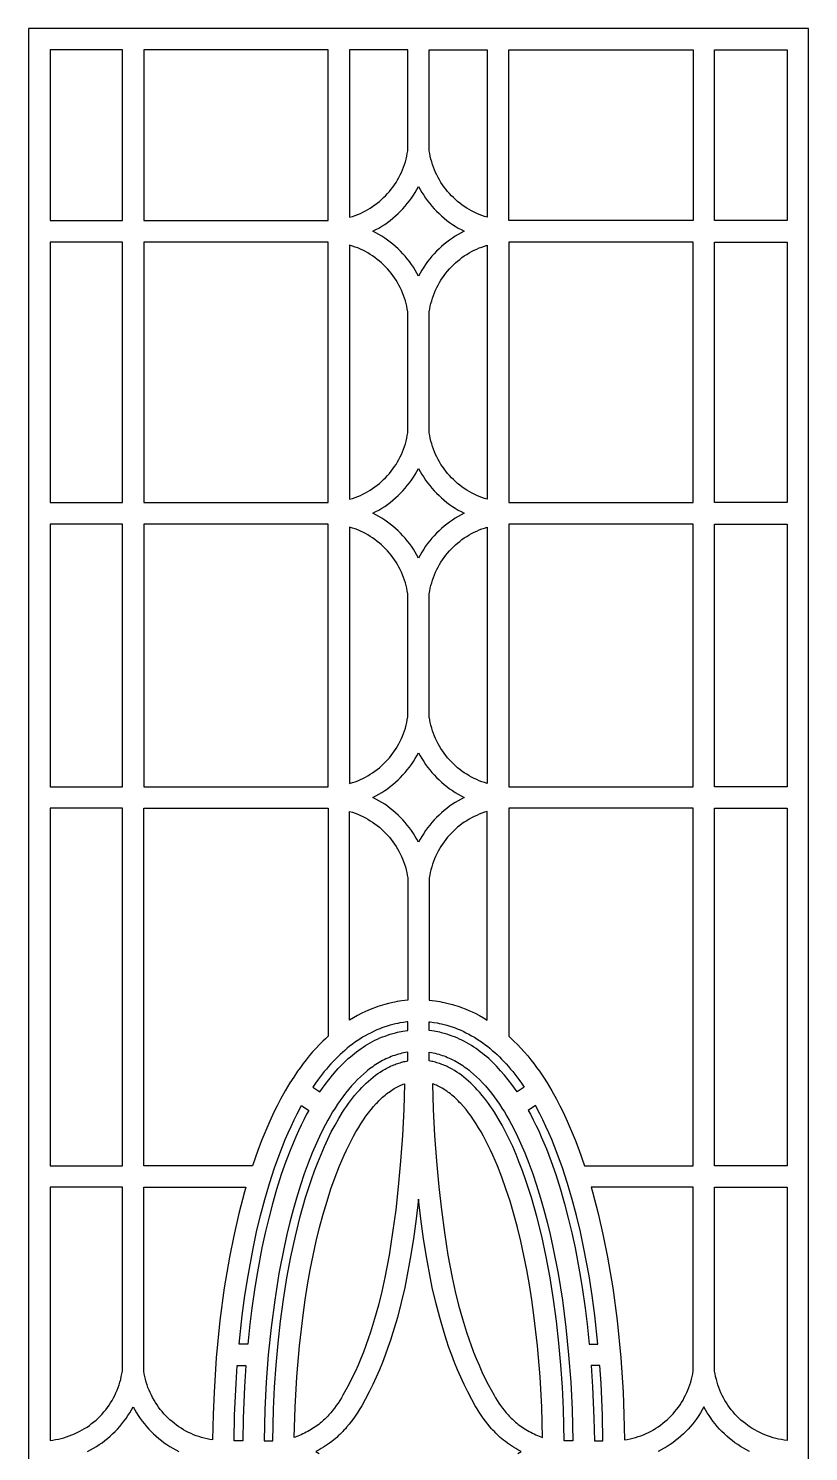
# Model space of a CAD drawing. Header units: millimetres. Extents: x 166 to 1073, y 176 to 3484.
# Drawn here: x 166 to 1073, y 1830 to 3484 of the extents above; entities that cross this region are included whole.
import ezdxf

# ---------------------------------------------------------------- set-up
doc = ezdxf.new("R2010")
doc.units = ezdxf.units.MM
doc.layers.add('Layer 05', color=12, linetype='Continuous', true_color=0xde0000)

msp = doc.modelspace()

# ---------------------------------------------------------------- linework, layer by layer
at = {"layer": 'Layer 05'}
for points in [[(166.5, 175.5), (1072.7, 175.5), (1072.7, 3483.9), (166.5, 3483.9)], [(275.5, 3260.6), (275.5, 3458.9), (191.5, 3458.9), (191.5, 3260.6)], [(300.5, 3260.6), (514.6, 3260.6), (514.6, 3458.9), (300.5, 3458.9)], [(724.5, 3458.9), (938.6, 3458.9), (938.6, 3260.6), (724.5, 3260.6)], [(963.6, 3260.6), (963.6, 3458.9), (1047.7, 3458.9), (1047.7, 3260.6)], [(275.5, 3235.6), (191.5, 3235.6), (191.5, 2932.8), (275.5, 2932.8)], [(300.5, 2932.8), (514.6, 2932.8), (514.6, 3235.6), (300.5, 3235.6)], [(724.5, 2932.8), (938.6, 2932.8), (938.6, 3235.6), (724.5, 3235.6)], [(963.6, 3235.6), (1047.7, 3235.6), (1047.7, 2932.8), (963.6, 2932.8)], [(275.5, 2907.8), (191.5, 2907.8), (191.5, 2602.5), (275.5, 2602.5)], [(300.5, 2602.5), (514.6, 2602.5), (514.6, 2907.8), (300.5, 2907.8)], [(724.5, 2602.5), (938.6, 2602.5), (938.6, 2907.8), (724.5, 2907.8)], [(963.6, 2907.8), (1047.7, 2907.8), (1047.7, 2602.5), (963.6, 2602.5)], [(275.5, 2577.5), (191.5, 2577.5), (191.5, 2161.9), (275.5, 2161.9)], [(963.6, 2577.5), (1047.7, 2577.5), (1047.7, 2161.9), (963.6, 2161.9)]]:
    msp.add_lwpolyline(points, close=True, dxfattribs=at)
for points in [[(607.1, 3341.7), (607.1, 3458.9), (539.6, 3458.9), (539.6, 3264.4)], [(632.1, 3341.7), (632.1, 3458.9), (699.5, 3458.9), (699.5, 3264.4)], [(539.6, 3264.4), (542.8, 3265.3), (545.9, 3266.4), (548.9, 3267.6), (552, 3268.9), (554.9, 3270.3), (557.9, 3271.8), (560.7, 3273.4), (563.5, 3275.1), (566.3, 3276.9), (569, 3278.7), (571.6, 3280.7), (574.2, 3282.8), (576.7, 3284.9), (579.1, 3287.2), (581.4, 3289.5), (583.6, 3291.9), (585.8, 3294.4), (587.9, 3296.9), (589.8, 3299.5), (591.7, 3302.2), (593.5, 3305), (595.2, 3307.8), (596.8, 3310.7), (598.3, 3313.6), (599.7, 3316.6), (601, 3319.6), (602.2, 3322.6), (603.3, 3325.7), (604.3, 3328.9), (605.1, 3332.1), (605.9, 3335.3), (606.5, 3338.5), (607.1, 3341.7)], [(699.5, 3264.4), (696.4, 3265.3), (693.3, 3266.4), (690.2, 3267.6), (687.2, 3268.9), (684.2, 3270.3), (681.3, 3271.8), (678.4, 3273.4), (675.6, 3275.1), (672.8, 3276.9), (670.1, 3278.7), (667.5, 3280.7), (665, 3282.8), (662.5, 3284.9), (660.1, 3287.2), (657.8, 3289.5), (655.5, 3291.9), (653.4, 3294.4), (651.3, 3296.9), (649.3, 3299.5), (647.4, 3302.2), (645.6, 3305), (643.9, 3307.8), (642.3, 3310.7), (640.8, 3313.6), (639.4, 3316.6), (638.1, 3319.6), (636.9, 3322.6), (635.8, 3325.7), (634.9, 3328.9), (634, 3332.1), (633.2, 3335.3), (632.6, 3338.5), (632.1, 3341.7)], [(566.5, 3248.1), (570.1, 3250), (573.5, 3251.9), (576.9, 3254), (580.3, 3256.1), (583.5, 3258.4), (586.7, 3260.8), (589.8, 3263.3), (592.8, 3265.9), (595.8, 3268.6), (598.6, 3271.4), (601.3, 3274.2), (604, 3277.2), (606.5, 3280.3), (609, 3283.4), (611.3, 3286.6), (613.6, 3289.9), (615.7, 3293.3), (617.7, 3296.7), (619.6, 3300.2)], [(619.6, 3300.2), (621.5, 3296.7), (623.5, 3293.3), (625.6, 3289.9), (627.8, 3286.6), (630.2, 3283.4), (632.6, 3280.3), (635.1, 3277.2), (637.8, 3274.2), (640.5, 3271.4), (643.4, 3268.6), (646.3, 3265.9), (649.3, 3263.3), (652.4, 3260.8), (655.6, 3258.4), (658.9, 3256.1), (662.2, 3254), (665.6, 3251.9), (669.1, 3250), (672.6, 3248.1)], [(619.6, 3196), (617.7, 3199.5), (615.7, 3203), (613.6, 3206.3), (611.3, 3209.6), (609, 3212.9), (606.5, 3216), (604, 3219), (601.3, 3222), (598.6, 3224.9), (595.8, 3227.7), (592.8, 3230.4), (589.8, 3233), (586.7, 3235.5), (583.5, 3237.8), (580.3, 3240.1), (576.9, 3242.3), (573.5, 3244.3), (570.1, 3246.3), (566.5, 3248.1)], [(672.6, 3248.1), (669.1, 3246.3), (665.6, 3244.3), (662.2, 3242.3), (658.9, 3240.1), (655.6, 3237.8), (652.4, 3235.5), (649.3, 3233), (646.3, 3230.4), (643.4, 3227.7), (640.5, 3224.9), (637.8, 3222), (635.1, 3219), (632.6, 3216), (630.2, 3212.9), (627.8, 3209.6), (625.6, 3206.3), (623.5, 3203), (621.5, 3199.5), (619.6, 3196)], [(607.1, 3154.5), (606.5, 3157.8), (605.9, 3161), (605.1, 3164.2), (604.3, 3167.4), (603.3, 3170.5), (602.2, 3173.6), (601, 3176.7), (599.7, 3179.7), (598.3, 3182.7), (596.8, 3185.6), (595.2, 3188.4), (593.5, 3191.3), (591.7, 3194), (589.8, 3196.7), (587.9, 3199.3), (585.8, 3201.9), (583.6, 3204.3), (581.4, 3206.7), (579.1, 3209.1), (576.7, 3211.3), (574.2, 3213.5), (571.6, 3215.5), (569, 3217.5), (566.3, 3219.4), (563.5, 3221.2), (560.7, 3222.9), (557.9, 3224.5), (554.9, 3226), (552, 3227.4), (548.9, 3228.7), (545.9, 3229.8), (542.8, 3230.9), (539.6, 3231.9)], [(539.6, 3231.9), (539.6, 2936.6)], [(632.1, 3154.5), (632.6, 3157.8), (633.2, 3161), (634, 3164.2), (634.9, 3167.4), (635.8, 3170.5), (636.9, 3173.6), (638.1, 3176.7), (639.4, 3179.7), (640.8, 3182.7), (642.3, 3185.6), (643.9, 3188.4), (645.6, 3191.3), (647.4, 3194), (649.3, 3196.7), (651.3, 3199.3), (653.4, 3201.9), (655.5, 3204.3), (657.8, 3206.7), (660.1, 3209.1), (662.5, 3211.3), (665, 3213.5), (667.5, 3215.5), (670.1, 3217.5), (672.8, 3219.4), (675.6, 3221.2), (678.4, 3222.9), (681.3, 3224.5), (684.2, 3226), (687.2, 3227.4), (690.2, 3228.7), (693.3, 3229.8), (696.4, 3230.9), (699.5, 3231.9)], [(699.5, 3231.9), (699.5, 2936.6)], [(607.1, 3013.9), (607.1, 3154.5)], [(632.1, 3013.9), (632.1, 3154.5)], [(539.6, 2936.6), (542.8, 2937.6), (545.9, 2938.6), (548.9, 2939.8), (552, 2941.1), (554.9, 2942.5), (557.9, 2944), (560.7, 2945.6), (563.5, 2947.3), (566.3, 2949.1), (569, 2951), (571.6, 2952.9), (574.2, 2955), (576.7, 2957.2), (579.1, 2959.4), (581.4, 2961.7), (583.6, 2964.1), (585.8, 2966.6), (587.9, 2969.2), (589.8, 2971.8), (591.7, 2974.5), (593.5, 2977.2), (595.2, 2980), (596.8, 2982.9), (598.3, 2985.8), (599.7, 2988.8), (601, 2991.8), (602.2, 2994.9), (603.3, 2998), (604.3, 3001.1), (605.1, 3004.3), (605.9, 3007.5), (606.5, 3010.7), (607.1, 3013.9)], [(699.5, 2936.6), (696.4, 2937.6), (693.3, 2938.6), (690.2, 2939.8), (687.2, 2941.1), (684.2, 2942.5), (681.3, 2944), (678.4, 2945.6), (675.6, 2947.3), (672.8, 2949.1), (670.1, 2951), (667.5, 2952.9), (665, 2955), (662.5, 2957.2), (660.1, 2959.4), (657.8, 2961.7), (655.5, 2964.1), (653.4, 2966.6), (651.3, 2969.2), (649.3, 2971.8), (647.4, 2974.5), (645.6, 2977.2), (643.9, 2980), (642.3, 2982.9), (640.8, 2985.8), (639.4, 2988.8), (638.1, 2991.8), (636.9, 2994.9), (635.8, 2998), (634.9, 3001.1), (634, 3004.3), (633.2, 3007.5), (632.6, 3010.7), (632.1, 3013.9)], [(566.5, 2920.3), (570.1, 2922.2), (573.5, 2924.1), (576.9, 2926.2), (580.3, 2928.3), (583.5, 2930.6), (586.7, 2933), (589.8, 2935.5), (592.8, 2938.1), (595.8, 2940.8), (598.6, 2943.6), (601.3, 2946.5), (604, 2949.4), (606.5, 2952.5), (609, 2955.6), (611.3, 2958.8), (613.6, 2962.1), (615.7, 2965.5), (617.7, 2968.9), (619.6, 2972.4)], [(619.6, 2972.4), (621.5, 2968.9), (623.5, 2965.5), (625.6, 2962.1), (627.8, 2958.8), (630.2, 2955.6), (632.6, 2952.5), (635.1, 2949.4), (637.8, 2946.5), (640.5, 2943.6), (643.4, 2940.8), (646.3, 2938.1), (649.3, 2935.5), (652.4, 2933), (655.6, 2930.6), (658.9, 2928.3), (662.2, 2926.2), (665.6, 2924.1), (669.1, 2922.2), (672.6, 2920.3)], [(619.6, 2868.3), (617.7, 2871.8), (615.7, 2875.2), (613.6, 2878.6), (611.3, 2881.9), (609, 2885.1), (606.5, 2888.2), (604, 2891.3), (601.3, 2894.2), (598.6, 2897.1), (595.8, 2899.9), (592.8, 2902.6), (589.8, 2905.2), (586.7, 2907.7), (583.5, 2910.1), (580.3, 2912.3), (576.9, 2914.5), (573.5, 2916.6), (570.1, 2918.5), (566.5, 2920.3)], [(672.6, 2920.3), (669.1, 2918.5), (665.6, 2916.6), (662.2, 2914.5), (658.9, 2912.3), (655.6, 2910.1), (652.4, 2907.7), (649.3, 2905.2), (646.3, 2902.6), (643.4, 2899.9), (640.5, 2897.1), (637.8, 2894.2), (635.1, 2891.3), (632.6, 2888.2), (630.2, 2885.1), (627.8, 2881.9), (625.6, 2878.6), (623.5, 2875.2), (621.5, 2871.8), (619.6, 2868.3)], [(607.1, 2826.8), (606.5, 2830), (605.9, 2833.2), (605.1, 2836.4), (604.3, 2839.6), (603.3, 2842.7), (602.2, 2845.8), (601, 2848.9), (599.7, 2851.9), (598.3, 2854.9), (596.8, 2857.8), (595.2, 2860.7), (593.5, 2863.5), (591.7, 2866.2), (589.8, 2868.9), (587.9, 2871.5), (585.8, 2874.1), (583.6, 2876.6), (581.4, 2879), (579.1, 2881.3), (576.7, 2883.5), (574.2, 2885.7), (571.6, 2887.7), (569, 2889.7), (566.3, 2891.6), (563.5, 2893.4), (560.7, 2895.1), (557.9, 2896.7), (554.9, 2898.2), (552, 2899.6), (548.9, 2900.9), (545.9, 2902.1), (542.8, 2903.1), (539.6, 2904.1)], [(539.6, 2904.1), (539.6, 2606.2)], [(632.1, 2826.8), (632.6, 2830), (633.2, 2833.2), (634, 2836.4), (634.9, 2839.6), (635.8, 2842.7), (636.9, 2845.8), (638.1, 2848.9), (639.4, 2851.9), (640.8, 2854.9), (642.3, 2857.8), (643.9, 2860.7), (645.6, 2863.5), (647.4, 2866.2), (649.3, 2868.9), (651.3, 2871.5), (653.4, 2874.1), (655.5, 2876.6), (657.8, 2879), (660.1, 2881.3), (662.5, 2883.5), (665, 2885.7), (667.5, 2887.7), (670.1, 2889.7), (672.8, 2891.6), (675.6, 2893.4), (678.4, 2895.1), (681.3, 2896.7), (684.2, 2898.2), (687.2, 2899.6), (690.2, 2900.9), (693.3, 2902.1), (696.4, 2903.1), (699.5, 2904.1)], [(699.5, 2904.1), (699.5, 2606.2)], [(607.1, 2683.6), (607.1, 2826.8)], [(632.1, 2683.6), (632.1, 2826.8)], [(539.6, 2606.2), (542.8, 2607.2), (545.9, 2608.2), (548.9, 2609.4), (552, 2610.7), (554.9, 2612.1), (557.9, 2613.6), (560.7, 2615.2), (563.5, 2616.9), (566.3, 2618.7), (569, 2620.6), (571.6, 2622.6), (574.2, 2624.6), (576.7, 2626.8), (579.1, 2629), (581.4, 2631.3), (583.6, 2633.7), (585.8, 2636.2), (587.9, 2638.8), (589.8, 2641.4), (591.7, 2644.1), (593.5, 2646.8), (595.2, 2649.6), (596.8, 2652.5), (598.3, 2655.4), (599.7, 2658.4), (601, 2661.4), (602.2, 2664.5), (603.3, 2667.6), (604.3, 2670.7), (605.1, 2673.9), (605.9, 2677.1), (606.5, 2680.3), (607.1, 2683.6)], [(699.5, 2606.2), (696.4, 2607.2), (693.3, 2608.2), (690.2, 2609.4), (687.2, 2610.7), (684.2, 2612.1), (681.3, 2613.6), (678.4, 2615.2), (675.6, 2616.9), (672.8, 2618.7), (670.1, 2620.6), (667.5, 2622.6), (665, 2624.6), (662.5, 2626.8), (660.1, 2629), (657.8, 2631.3), (655.5, 2633.7), (653.4, 2636.2), (651.3, 2638.8), (649.3, 2641.4), (647.4, 2644.1), (645.6, 2646.8), (643.9, 2649.6), (642.3, 2652.5), (640.8, 2655.4), (639.4, 2658.4), (638.1, 2661.4), (636.9, 2664.5), (635.8, 2667.6), (634.9, 2670.7), (634, 2673.9), (633.2, 2677.1), (632.6, 2680.3), (632.1, 2683.6)], [(566.5, 2590), (570.1, 2591.8), (573.5, 2593.7), (576.9, 2595.8), (580.3, 2598), (583.5, 2600.2), (586.7, 2602.6), (589.8, 2605.1), (592.8, 2607.7), (595.8, 2610.4), (598.6, 2613.2), (601.3, 2616.1), (604, 2619), (606.5, 2622.1), (609, 2625.2), (611.3, 2628.4), (613.6, 2631.7), (615.7, 2635.1), (617.7, 2638.5), (619.6, 2642)], [(619.6, 2642), (621.5, 2638.5), (623.5, 2635.1), (625.6, 2631.7), (627.8, 2628.4), (630.2, 2625.2), (632.6, 2622.1), (635.1, 2619), (637.8, 2616.1), (640.5, 2613.2), (643.4, 2610.4), (646.3, 2607.7), (649.3, 2605.1), (652.4, 2602.6), (655.6, 2600.2), (658.9, 2598), (662.2, 2595.8), (665.6, 2593.7), (669.1, 2591.8), (672.6, 2590)], [(619.6, 2537.9), (617.7, 2541.4), (615.7, 2544.8), (613.6, 2548.2), (611.3, 2551.5), (609, 2554.7), (606.5, 2557.8), (604, 2560.9), (601.3, 2563.9), (598.6, 2566.7), (595.8, 2569.5), (592.8, 2572.2), (589.8, 2574.8), (586.7, 2577.3), (583.5, 2579.7), (580.3, 2582), (576.9, 2584.1), (573.5, 2586.2), (570.1, 2588.1), (566.5, 2590)], [(672.6, 2590), (669.1, 2588.1), (665.6, 2586.2), (662.2, 2584.1), (658.9, 2582), (655.6, 2579.7), (652.4, 2577.3), (649.3, 2574.8), (646.3, 2572.2), (643.4, 2569.5), (640.5, 2566.7), (637.8, 2563.9), (635.1, 2560.9), (632.6, 2557.8), (630.2, 2554.7), (627.8, 2551.5), (625.6, 2548.2), (623.5, 2544.8), (621.5, 2541.4), (619.6, 2537.9)], [(426.7, 2161.9), (300.5, 2161.9), (300.5, 2577.5), (514.6, 2577.5), (514.6, 2312.4)], [(539.6, 2331.3), (539.6, 2573.7)], [(539.6, 2573.7), (542.8, 2572.7), (545.9, 2571.7), (548.9, 2570.5), (552, 2569.2), (554.9, 2567.8), (557.9, 2566.3), (560.7, 2564.7), (563.5, 2563), (566.3, 2561.2), (569, 2559.3), (571.6, 2557.4), (574.2, 2555.3), (576.7, 2553.1), (579.1, 2550.9), (581.4, 2548.6), (583.6, 2546.2), (585.8, 2543.7), (587.9, 2541.2), (589.8, 2538.5), (591.7, 2535.8), (593.5, 2533.1), (595.2, 2530.3), (596.8, 2527.4), (598.3, 2524.5), (599.7, 2521.5), (601, 2518.5), (602.2, 2515.4), (603.3, 2512.3), (604.3, 2509.2), (605.1, 2506), (605.9, 2502.8), (606.5, 2499.6), (607.1, 2496.4)], [(699.5, 2573.7), (696.4, 2572.7), (693.3, 2571.7), (690.2, 2570.5), (687.2, 2569.2), (684.2, 2567.8), (681.3, 2566.3), (678.4, 2564.7), (675.6, 2563), (672.8, 2561.2), (670.1, 2559.3), (667.5, 2557.4), (665, 2555.3), (662.5, 2553.1), (660.1, 2550.9), (657.8, 2548.6), (655.5, 2546.2), (653.4, 2543.7), (651.3, 2541.2), (649.3, 2538.5), (647.4, 2535.8), (645.6, 2533.1), (643.9, 2530.3), (642.3, 2527.4), (640.8, 2524.5), (639.4, 2521.5), (638.1, 2518.5), (636.9, 2515.4), (635.8, 2512.3), (634.9, 2509.2), (634, 2506), (633.2, 2502.8), (632.6, 2499.6), (632.1, 2496.4)], [(699.5, 2331.3), (699.5, 2573.7)], [(812.4, 2161.9), (938.6, 2161.9), (938.6, 2577.5), (724.5, 2577.5), (724.5, 2312.4)], [(607.1, 2496.4), (607.1, 2354.3)], [(632.1, 2496.4), (632.1, 2354.3)], [(607.1, 2354.3), (603.6, 2354), (600.1, 2353.5), (597.4, 2353.1), (594.8, 2352.7), (592.2, 2352.2), (589.6, 2351.7), (584.9, 2350.6), (580.3, 2349.4), (577.6, 2348.6), (575, 2347.8), (572.3, 2346.9), (569.7, 2346), (565.3, 2344.3), (560.9, 2342.5), (557.3, 2340.9), (553.7, 2339.2), (548.8, 2336.6), (544, 2333.9), (539.6, 2331.3)], [(632.1, 2354.3), (635.6, 2354), (639.1, 2353.5), (641.7, 2353.1), (644.3, 2352.7), (646.9, 2352.2), (649.5, 2351.7), (654.2, 2350.6), (658.9, 2349.4), (661.5, 2348.6), (664.2, 2347.8), (666.8, 2346.9), (669.4, 2346), (673.8, 2344.3), (678.2, 2342.5), (681.8, 2340.9), (685.4, 2339.2), (690.3, 2336.6), (695.1, 2333.9), (699.5, 2331.3)], [(607.1, 2329.2), (606, 2329.1), (602, 2328.5), (598, 2327.9), (595.4, 2327.4), (592.9, 2326.8), (589.7, 2326.1), (586.6, 2325.2), (583, 2324.1), (579.4, 2322.9), (577.1, 2322.1), (574.8, 2321.2), (571.3, 2319.8), (567.9, 2318.2), (564.4, 2316.5), (561.1, 2314.8), (557.8, 2313), (554.6, 2311.2), (551.5, 2309.2), (548.4, 2307.2), (545.4, 2305.1), (542.4, 2302.9), (539.5, 2300.7), (536.6, 2298.4), (533.8, 2296), (531.1, 2293.6), (528.4, 2291.1), (525.7, 2288.5), (523.1, 2285.9), (520.4, 2283.1), (517.7, 2280.3), (515.1, 2277.3), (512.5, 2274.3), (510, 2271.3), (507.6, 2268.2), (502.9, 2262), (499.8, 2257.7), (496.8, 2253.2)], [(505, 2247.7), (508.1, 2252.1), (511.2, 2256.4), (515.3, 2261.9), (519.6, 2267.2), (524.1, 2272.4), (526.4, 2275), (528.8, 2277.5), (531, 2279.7), (533.3, 2282), (535.6, 2284.2), (538, 2286.4), (540.4, 2288.4), (542.8, 2290.5), (545.2, 2292.4), (547.7, 2294.4), (550.2, 2296.2), (552.8, 2298.1), (555.4, 2299.8), (558, 2301.5), (560.7, 2303.2), (563.5, 2304.7), (566.2, 2306.2), (569, 2307.7), (571.9, 2309.1), (574.8, 2310.4), (577.7, 2311.6), (580.7, 2312.7), (583.7, 2313.8), (586.7, 2314.8), (589.8, 2315.7), (592.8, 2316.5), (595, 2317), (597.1, 2317.5), (599.3, 2317.9), (601.4, 2318.3), (604.2, 2318.8), (607.1, 2319.1)], [(607.1, 2319.1), (607.1, 2329.2)], [(632.1, 2319.1), (632.1, 2329.2)], [(632.1, 2329.2), (633.2, 2329.1), (637.2, 2328.5), (641.2, 2327.9), (643.7, 2327.4), (646.3, 2326.8), (649.4, 2326.1), (652.5, 2325.2), (656.1, 2324.1), (659.7, 2322.9), (662, 2322.1), (664.4, 2321.2), (667.8, 2319.8), (671.3, 2318.2), (674.7, 2316.5), (678.1, 2314.8), (681.3, 2313), (684.5, 2311.2), (687.7, 2309.2), (690.7, 2307.2), (693.8, 2305.1), (696.7, 2302.9), (699.6, 2300.7), (702.5, 2298.4), (705.3, 2296), (708.1, 2293.6), (710.8, 2291.1), (713.5, 2288.5), (716.1, 2285.9), (718.8, 2283.1), (721.4, 2280.3), (724, 2277.3), (726.6, 2274.3), (729.1, 2271.3), (731.5, 2268.2), (736.3, 2262), (739.4, 2257.7), (742.4, 2253.2)], [(734.1, 2247.7), (731.1, 2252.1), (727.9, 2256.4), (723.8, 2261.9), (719.5, 2267.2), (715, 2272.4), (712.7, 2275), (710.3, 2277.5), (708.1, 2279.7), (705.8, 2282), (703.5, 2284.2), (701.1, 2286.4), (698.8, 2288.4), (696.4, 2290.5), (693.9, 2292.4), (691.4, 2294.4), (688.9, 2296.2), (686.4, 2298.1), (683.8, 2299.8), (681.1, 2301.5), (678.4, 2303.2), (675.7, 2304.7), (672.9, 2306.2), (670.1, 2307.7), (667.2, 2309.1), (664.3, 2310.4), (661.4, 2311.6), (658.5, 2312.7), (655.5, 2313.8), (652.4, 2314.8), (649.4, 2315.7), (646.3, 2316.5), (644.2, 2317), (642, 2317.5), (639.9, 2317.9), (637.7, 2318.3), (634.9, 2318.8), (632.1, 2319.1)], [(514.6, 2312.4), (511.6, 2309.6), (508.6, 2306.8), (504.6, 2302.8), (500.7, 2298.7), (496.6, 2294.2), (492.7, 2289.6), (489.1, 2285.1), (485.6, 2280.6), (482.3, 2276.2), (479.1, 2271.7), (474.6, 2265), (470.2, 2258.2), (464.6, 2248.8), (459.2, 2239.1), (455.3, 2231.6), (451.6, 2224.1), (446.7, 2213.7), (442.1, 2203), (437.6, 2192), (433.3, 2180.8), (426.7, 2161.9)], [(724.5, 2312.4), (727.6, 2309.6), (730.5, 2306.8), (734.5, 2302.8), (738.4, 2298.7), (742.5, 2294.2), (746.4, 2289.6), (750, 2285.1), (753.5, 2280.6), (756.8, 2276.2), (760.1, 2271.7), (764.6, 2265), (768.9, 2258.2), (774.5, 2248.8), (780, 2239.1), (783.8, 2231.6), (787.5, 2224.1), (792.4, 2213.7), (797.1, 2203), (801.5, 2192), (805.8, 2180.8), (812.4, 2161.9)], [(607.1, 2293.9), (604.6, 2293.5), (602.5, 2293.1), (600.4, 2292.6), (598.3, 2292.1), (596.2, 2291.5), (594.1, 2290.9), (592, 2290.2), (589.9, 2289.5), (587.9, 2288.7), (585.8, 2287.9), (583.8, 2287), (581.8, 2286.1), (579.8, 2285.1), (577.8, 2284.1), (575.9, 2283), (573.9, 2281.9), (572, 2280.8), (570.1, 2279.6), (568.2, 2278.3), (566.4, 2277), (564.5, 2275.7), (562.7, 2274.4), (560.9, 2272.9), (559.1, 2271.5), (555.6, 2268.5), (552.1, 2265.3), (548.7, 2262.1), (545.2, 2258.4), (541.7, 2254.6), (538.2, 2250.4), (534.7, 2246.1), (531.6, 2242), (528.6, 2237.9), (525.6, 2233.5), (522.7, 2229), (519.8, 2224.4), (517, 2219.6), (514.2, 2214.7), (511.5, 2209.7), (506.2, 2199.3), (501.1, 2188.3), (496.2, 2176.8), (491.4, 2164.8), (486.9, 2152.4), (482.5, 2139.5), (477.8, 2124.4), (473.9, 2110.6), (470.2, 2096.4), (466.7, 2082), (463.4, 2067.1), (457.5, 2036.7), (452.5, 2005.6), (448.3, 1973.9), (445.1, 1942), (442.7, 1910.2), (441.1, 1878.7), (440.3, 1842.2)], [(450.3, 1842.2), (451.2, 1879.1), (452.4, 1904.4), (454.1, 1930), (456.4, 1955.6), (459.3, 1981.1), (462.7, 2006.5), (466.7, 2031.5), (471.3, 2056), (476.5, 2079.9), (482.2, 2102.9), (488.4, 2125), (491.8, 2135.6), (495.2, 2145.9), (498.8, 2155.9), (502.5, 2165.7), (506.3, 2175.1), (510.2, 2184.1), (514.2, 2192.8), (518.3, 2201.2), (522.6, 2209.1), (526.9, 2216.8), (531.4, 2224), (533.7, 2227.5), (536, 2230.9), (538.3, 2234.1), (540.6, 2237.4), (543, 2240.5), (545.4, 2243.5), (548.3, 2246.9), (551.3, 2250.3), (553.8, 2253), (556.4, 2255.6), (558.9, 2258), (561.5, 2260.4), (564.1, 2262.7), (566.8, 2264.9), (569.5, 2267), (572.3, 2269), (575, 2270.8), (577.8, 2272.6), (580.7, 2274.2), (582.1, 2275), (583.5, 2275.8), (585, 2276.5), (586.4, 2277.2), (587.9, 2277.9), (589.4, 2278.5), (590.8, 2279.1), (592.3, 2279.7), (593.8, 2280.3), (595.3, 2280.8), (596.8, 2281.3), (598.3, 2281.7), (599.8, 2282.2), (601.3, 2282.6), (602.7, 2282.9), (604.2, 2283.2), (605.6, 2283.5), (607.1, 2283.8)], [(607.1, 2283.8), (607.1, 2293.9)], [(632.1, 2283.8), (632.1, 2293.9)], [(632.1, 2293.9), (634.5, 2293.5), (636.6, 2293.1), (638.8, 2292.6), (640.9, 2292.1), (643, 2291.5), (645.1, 2290.9), (647.1, 2290.2), (649.2, 2289.5), (651.3, 2288.7), (653.3, 2287.9), (655.3, 2287), (657.3, 2286.1), (659.3, 2285.1), (661.3, 2284.1), (663.3, 2283), (665.2, 2281.9), (667.1, 2280.8), (669, 2279.6), (670.9, 2278.3), (672.8, 2277), (674.6, 2275.7), (676.4, 2274.4), (678.3, 2272.9), (680.1, 2271.5), (683.6, 2268.5), (687.1, 2265.3), (690.4, 2262.1), (694, 2258.4), (697.4, 2254.6), (701, 2250.4), (704.4, 2246.1), (707.5, 2242), (710.5, 2237.9), (713.5, 2233.5), (716.4, 2229), (719.3, 2224.4), (722.1, 2219.6), (724.9, 2214.7), (727.6, 2209.7), (732.9, 2199.3), (738, 2188.3), (743, 2176.8), (747.7, 2164.8), (752.3, 2152.4), (756.6, 2139.5), (761.3, 2124.4), (765.3, 2110.6), (769, 2096.4), (772.5, 2082), (775.8, 2067.1), (781.7, 2036.7), (786.7, 2005.6), (790.8, 1973.9), (794, 1942), (796.4, 1910.2), (798, 1878.7), (798.9, 1842.2)], [(788.9, 1842.2), (788, 1879.1), (786.8, 1904.4), (785, 1930), (782.7, 1955.6), (779.9, 1981.1), (776.4, 2006.5), (772.4, 2031.5), (767.8, 2056), (762.7, 2079.9), (757, 2102.9), (750.7, 2125), (747.4, 2135.6), (743.9, 2145.9), (740.4, 2155.9), (736.7, 2165.7), (732.9, 2175.1), (729, 2184.1), (724.9, 2192.8), (720.8, 2201.2), (716.6, 2209.1), (712.2, 2216.8), (707.7, 2224), (705.5, 2227.5), (703.2, 2230.9), (700.9, 2234.1), (698.5, 2237.4), (696.1, 2240.5), (693.7, 2243.5), (690.8, 2246.9), (687.8, 2250.3), (685.3, 2253), (682.8, 2255.6), (680.2, 2258), (677.6, 2260.4), (675, 2262.7), (672.3, 2264.9), (669.6, 2267), (666.9, 2269), (664.1, 2270.8), (661.3, 2272.6), (658.5, 2274.2), (657.1, 2275), (655.6, 2275.8), (654.2, 2276.5), (652.7, 2277.2), (651.3, 2277.9), (649.8, 2278.5), (648.3, 2279.1), (646.8, 2279.7), (645.3, 2280.3), (643.8, 2280.8), (642.4, 2281.3), (640.9, 2281.7), (639.3, 2282.2), (637.8, 2282.6), (636.4, 2282.9), (635, 2283.2), (633.5, 2283.5), (632.1, 2283.8)], [(603.3, 2257.1), (602.5, 2227.1), (601, 2197.1), (598.8, 2167.1), (596, 2137.2), (593.1, 2110.7), (589.5, 2084.3), (585.4, 2057.9), (580.4, 2031.8), (576.9, 2015.8), (573, 1999.9), (568.6, 1984.1), (563.8, 1968.5), (561.2, 1960.7), (558.4, 1953), (555.5, 1945.3), (552.5, 1937.7), (549.3, 1930.1), (545.9, 1922.5), (542.3, 1915.1), (538.6, 1907.6), (535.3, 1901.3), (531.8, 1895.1), (530, 1892.1), (528.1, 1889.1), (526.1, 1886.1), (524.1, 1883.2), (522.1, 1880.3), (519.9, 1877.6), (517.7, 1874.8), (515.4, 1872.2), (514.2, 1870.9), (513, 1869.7), (511.8, 1868.4), (510.6, 1867.2), (509.3, 1866), (508, 1864.9), (506.7, 1863.7), (505.4, 1862.6), (503.7, 1861.3), (502, 1860), (500.2, 1858.7), (498.4, 1857.5), (496.6, 1856.4), (494.8, 1855.2), (492.9, 1854.2), (491.1, 1853.1), (489.2, 1852.1), (487.2, 1851.1), (485.3, 1850.2), (483.3, 1849.3), (481.3, 1848.4), (479.3, 1847.6), (475.3, 1846.1)], [(475.3, 1846.1), (476.3, 1881.1), (478.2, 1916.7), (481.2, 1952.6), (485.4, 1988.4), (487.9, 2006.1), (490.7, 2023.6), (493.8, 2040.8), (497.2, 2057.7), (500.8, 2074.1), (504.7, 2090.2), (508.9, 2105.7), (513.3, 2120.7), (517.9, 2135.1), (522.8, 2148.8), (527.8, 2161.8), (533.1, 2174.1), (535.8, 2179.9), (538.5, 2185.6), (541.2, 2191), (544, 2196.3), (546.9, 2201.3), (549.7, 2206.1), (552.6, 2210.8), (555.5, 2215.2), (558.4, 2219.4), (561.4, 2223.4), (564.4, 2227.1), (567.3, 2230.7), (570.3, 2234.1), (571.8, 2235.6), (573.3, 2237.2), (574.8, 2238.7), (576.3, 2240.1), (577.8, 2241.5), (579.4, 2242.8), (580.9, 2244.1), (582.4, 2245.3), (583.9, 2246.5), (585.4, 2247.6), (586.9, 2248.7), (588.4, 2249.7), (589.9, 2250.7), (591.4, 2251.6), (592.9, 2252.5), (594.4, 2253.3), (595.9, 2254), (597.4, 2254.8), (598.9, 2255.4), (600.4, 2256), (601.9, 2256.6), (603.3, 2257.1)], [(496.8, 2253.2), (505, 2247.7)], [(635.8, 2257.1), (636.6, 2227.1), (638.2, 2197.1), (640.3, 2167.1), (643.1, 2137.2), (646.1, 2110.7), (649.6, 2084.3), (653.8, 2057.9), (658.7, 2031.8), (662.3, 2015.8), (666.2, 1999.9), (670.5, 1984.1), (675.3, 1968.5), (677.9, 1960.7), (680.7, 1953), (683.6, 1945.3), (686.6, 1937.7), (689.9, 1930.1), (693.2, 1922.5), (696.8, 1915.1), (700.5, 1907.6), (703.9, 1901.3), (707.4, 1895.1), (709.2, 1892.1), (711.1, 1889.1), (713, 1886.1), (715, 1883.2), (717.1, 1880.3), (719.2, 1877.6), (721.4, 1874.8), (723.7, 1872.2), (724.9, 1870.9), (726.1, 1869.7), (727.3, 1868.4), (728.6, 1867.2), (729.8, 1866), (731.1, 1864.9), (732.4, 1863.7), (733.8, 1862.6), (735.5, 1861.3), (737.2, 1860), (738.9, 1858.7), (740.7, 1857.5), (742.5, 1856.4), (744.3, 1855.2), (746.2, 1854.2), (748.1, 1853.1), (750, 1852.1), (751.9, 1851.1), (753.9, 1850.2), (755.8, 1849.3), (757.8, 1848.4), (759.8, 1847.6), (763.8, 1846.1)], [(763.8, 1846.1), (762.9, 1881.1), (760.9, 1916.7), (757.9, 1952.6), (753.7, 1988.4), (751.2, 2006.1), (748.4, 2023.6), (745.3, 2040.8), (742, 2057.7), (738.3, 2074.1), (734.4, 2090.2), (730.3, 2105.7), (725.9, 2120.7), (721.2, 2135.1), (716.4, 2148.8), (711.3, 2161.8), (706.1, 2174.1), (703.4, 2179.9), (700.7, 2185.6), (697.9, 2191), (695.1, 2196.3), (692.3, 2201.3), (689.4, 2206.1), (686.5, 2210.8), (683.6, 2215.2), (680.7, 2219.4), (677.7, 2223.4), (674.8, 2227.1), (671.8, 2230.7), (668.8, 2234.1), (667.3, 2235.6), (665.8, 2237.2), (664.3, 2238.7), (662.8, 2240.1), (661.3, 2241.5), (659.8, 2242.8), (658.3, 2244.1), (656.8, 2245.3), (655.3, 2246.5), (653.8, 2247.6), (652.3, 2248.7), (650.7, 2249.7), (649.2, 2250.7), (647.7, 2251.6), (646.2, 2252.5), (644.7, 2253.3), (643.2, 2254), (641.7, 2254.8), (640.3, 2255.4), (638.8, 2256), (637.3, 2256.6), (635.8, 2257.1)], [(742.4, 2253.2), (734.1, 2247.7)], [(411.1, 1954.6), (414.7, 1987.7), (417.9, 2011.2), (421.5, 2033.8), (427.3, 2065.7), (431.5, 2085.1), (436, 2104), (440.9, 2122.6), (446.3, 2141.1), (452.3, 2159.6), (458.3, 2176.3), (464.7, 2192.4), (468, 2200.1), (471.5, 2207.7), (475, 2215.1), (478.7, 2222.4), (483.7, 2231.9)], [(492.1, 2226.3), (489.6, 2221.8), (486.3, 2215.4), (483.1, 2209), (480, 2202.3), (476.9, 2195.5), (471.1, 2181.4), (465.5, 2166.8), (460.2, 2151.6), (454.7, 2134.4), (450, 2117.8), (445.6, 2101.1), (441.5, 2084), (437.7, 2066.5), (432.4, 2038.4), (429.4, 2020.2), (425.9, 1996.3), (423.6, 1977.8), (421.2, 1954.6)], [(483.7, 2231.9), (492.1, 2226.3)], [(755.4, 2231.9), (747.1, 2226.3)], [(747.1, 2226.3), (749.5, 2221.8), (752.8, 2215.4), (756, 2209), (759.2, 2202.3), (762.2, 2195.5), (768.1, 2181.4), (773.7, 2166.8), (779, 2151.6), (784.4, 2134.4), (789.2, 2117.8), (793.6, 2101.1), (797.6, 2084), (801.4, 2066.5), (806.8, 2038.4), (809.8, 2020.2), (813.2, 1996.3), (815.5, 1977.8), (818, 1954.6)], [(828, 1954.6), (824.4, 1987.7), (821.2, 2011.2), (817.7, 2033.8), (811.8, 2065.7), (807.6, 2085.1), (803.1, 2104), (798.2, 2122.6), (792.8, 2141.1), (786.8, 2159.6), (780.8, 2176.3), (774.4, 2192.4), (771.1, 2200.1), (767.6, 2207.7), (764.1, 2215.1), (760.5, 2222.4), (755.4, 2231.9)], [(275.5, 1923.3), (275.5, 2136.9), (191.5, 2136.9), (191.5, 1842.7)], [(300.5, 1923.3), (300.5, 2136.9), (419, 2136.9)], [(419, 2136.9), (417.5, 2131.7), (410.8, 2106.5), (404.9, 2080.6), (400, 2055.8), (393.9, 2019.8), (388.9, 1981.9), (384.6, 1938.8), (382, 1898.6), (380.9, 1872.9), (380.3, 1843.2)], [(820.2, 2136.9), (821.7, 2131.7), (828.3, 2106.5), (834.2, 2080.6), (839.2, 2055.8), (845.2, 2019.8), (850.3, 1981.9), (854.5, 1938.8), (857.2, 1898.6), (858.2, 1872.9), (858.8, 1843.2)], [(938.6, 1923.3), (938.6, 2136.9), (820.2, 2136.9)], [(963.6, 1923.3), (963.6, 2136.9), (1047.7, 2136.9), (1047.7, 1842.7)], [(619.6, 2123.1), (616.9, 2100), (613.7, 2076.9), (610, 2053.9), (605.7, 2030.9), (603.6, 2020.5), (599.5, 2002.9), (595, 1985.4), (589.9, 1967.9), (587.1, 1959.2), (584.1, 1950.5), (581, 1941.8), (577.7, 1933.2), (574.1, 1924.6), (570.4, 1916.1), (566.5, 1907.6), (562.4, 1899.1), (557.7, 1890.2), (553.6, 1882.9), (551.4, 1879.2), (549.1, 1875.6), (546.8, 1872.1), (544.4, 1868.6), (541.8, 1865), (539, 1861.4), (536.1, 1857.9), (534.6, 1856.2), (533, 1854.4), (531.5, 1852.8), (529.8, 1851.1), (528.2, 1849.4), (526.4, 1847.8), (524.7, 1846.2), (522.9, 1844.6), (520.8, 1842.9), (518.7, 1841.3), (516.3, 1839.5), (513.9, 1837.8), (511.5, 1836.2), (509.1, 1834.7), (506.6, 1833.2), (504.2, 1831.8), (500.2, 1829.7)], [(738.9, 1829.7), (735, 1831.8), (732.5, 1833.2), (730.1, 1834.7), (727.6, 1836.2), (725.2, 1837.8), (722.8, 1839.5), (720.5, 1841.3), (718.3, 1842.9), (716.3, 1844.6), (714.5, 1846.2), (712.7, 1847.8), (711, 1849.4), (709.3, 1851.1), (707.7, 1852.8), (706.1, 1854.4), (704.5, 1856.2), (703, 1857.9), (700.1, 1861.4), (697.4, 1865), (694.7, 1868.6), (692.3, 1872.1), (690, 1875.6), (687.7, 1879.2), (685.5, 1882.9), (681.4, 1890.2), (676.8, 1899.1), (672.7, 1907.6), (668.7, 1916.1), (665, 1924.6), (661.5, 1933.2), (658.2, 1941.8), (655, 1950.5), (652.1, 1959.2), (649.3, 1967.9), (644.2, 1985.4), (639.6, 2002.9), (635.6, 2020.5), (633.4, 2030.9), (629.1, 2053.9), (625.4, 2076.9), (622.3, 2100), (619.6, 2123.1)], [(421.2, 1954.6), (411.1, 1954.6)], [(818, 1954.6), (828, 1954.6)], [(191.5, 1842.7), (194.7, 1843.1), (198, 1843.6), (201.2, 1844.2), (204.4, 1845), (207.6, 1845.8), (210.8, 1846.8), (213.9, 1847.8), (217, 1849), (220, 1850.3), (223, 1851.7), (226, 1853.2), (228.9, 1854.8), (231.7, 1856.4), (234.5, 1858.2), (237.2, 1860.1), (239.8, 1862.1), (242.4, 1864.2), (244.9, 1866.3), (247.3, 1868.6), (249.7, 1870.9), (251.9, 1873.3), (254.1, 1875.8), (256.2, 1878.3), (258.2, 1881), (260.1, 1883.7), (261.9, 1886.4), (263.6, 1889.2), (265.2, 1892.1), (266.7, 1895), (268.1, 1898), (269.4, 1901.1), (270.6, 1904.1), (271.7, 1907.3), (272.7, 1910.4), (273.6, 1913.6), (274.3, 1916.8), (275, 1920), (275.5, 1923.3)], [(380.3, 1843.2), (377.1, 1843.8), (373.9, 1844.4), (370.7, 1845.2), (367.5, 1846.1), (364.4, 1847), (361.3, 1848.1), (358.3, 1849.3), (355.3, 1850.6), (352.3, 1852), (349.4, 1853.5), (346.5, 1855.1), (343.8, 1856.8), (341, 1858.6), (338.3, 1860.5), (335.7, 1862.5), (333.2, 1864.5), (330.7, 1866.7), (328.3, 1868.9), (326, 1871.3), (323.8, 1873.6), (321.7, 1876.1), (319.6, 1878.7), (317.6, 1881.3), (315.8, 1884), (314, 1886.7), (312.3, 1889.5), (310.7, 1892.4), (309.2, 1895.3), (307.8, 1898.2), (306.5, 1901.2), (305.3, 1904.3), (304.3, 1907.4), (303.3, 1910.5), (302.4, 1913.7), (301.7, 1916.9), (301, 1920.1), (300.5, 1923.3)], [(405.3, 1842.2), (405.9, 1872.1), (407.6, 1908.8), (409, 1929.6)], [(409, 1929.6), (419, 1929.6)], [(419, 1929.6), (417.3, 1904.8), (415.8, 1868.3), (415.3, 1842.2)], [(830.2, 1929.6), (820.1, 1929.6)], [(820.1, 1929.6), (821.8, 1904.8), (823.4, 1868.3), (823.9, 1842.2)], [(833.9, 1842.2), (833.2, 1872.1), (831.6, 1908.8), (830.2, 1929.6)], [(858.8, 1843.2), (862.1, 1843.8), (865.3, 1844.4), (868.5, 1845.2), (871.6, 1846.1), (874.7, 1847), (877.8, 1848.1), (880.9, 1849.3), (883.9, 1850.6), (886.8, 1852), (889.7, 1853.5), (892.6, 1855.1), (895.4, 1856.8), (898.1, 1858.6), (900.8, 1860.5), (903.4, 1862.5), (905.9, 1864.5), (908.4, 1866.7), (910.8, 1868.9), (913.1, 1871.3), (915.3, 1873.6), (917.5, 1876.1), (919.5, 1878.7), (921.5, 1881.3), (923.4, 1884), (925.2, 1886.7), (926.9, 1889.5), (928.4, 1892.4), (929.9, 1895.3), (931.3, 1898.2), (932.6, 1901.2), (933.8, 1904.3), (934.9, 1907.4), (935.8, 1910.5), (936.7, 1913.7), (937.5, 1916.9), (938.1, 1920.1), (938.6, 1923.3)], [(1047.7, 1842.7), (1044.4, 1843.1), (1041.2, 1843.6), (1037.9, 1844.2), (1034.7, 1845), (1031.5, 1845.8), (1028.4, 1846.8), (1025.2, 1847.8), (1022.1, 1849), (1019.1, 1850.3), (1016.1, 1851.7), (1013.2, 1853.2), (1010.3, 1854.8), (1007.4, 1856.4), (1004.7, 1858.2), (1002, 1860.1), (999.3, 1862.1), (996.7, 1864.2), (994.2, 1866.3), (991.8, 1868.6), (989.5, 1870.9), (987.2, 1873.3), (985.1, 1875.8), (983, 1878.3), (981, 1881), (979.1, 1883.7), (977.3, 1886.4), (975.5, 1889.2), (973.9, 1892.1), (972.4, 1895), (971, 1898), (969.7, 1901.1), (968.5, 1904.1), (967.4, 1907.3), (966.4, 1910.4), (965.6, 1913.6), (964.8, 1916.8), (964.2, 1920), (963.6, 1923.3)], [(235, 1829.7), (238.5, 1831.5), (242, 1833.5), (245.4, 1835.5), (248.7, 1837.7), (252, 1840), (255.2, 1842.4), (258.3, 1844.9), (261.3, 1847.4), (264.2, 1850.1), (267, 1852.9), (269.8, 1855.8), (272.4, 1858.8), (275, 1861.8), (277.4, 1865), (279.8, 1868.2), (282, 1871.5), (284.1, 1874.8), (286.1, 1878.3), (288, 1881.8)], [(288, 1881.8), (289.9, 1878.3), (291.9, 1874.8), (294, 1871.5), (296.3, 1868.2), (298.6, 1865), (301.1, 1861.8), (303.6, 1858.8), (306.2, 1855.8), (309, 1852.9), (311.8, 1850.1), (314.8, 1847.4), (317.8, 1844.9), (320.9, 1842.4), (324.1, 1840), (327.3, 1837.7), (330.6, 1835.5), (334.1, 1833.5), (337.5, 1831.5), (341.1, 1829.7)], [(951.1, 1881.8), (949.2, 1878.3), (947.2, 1874.8), (945.1, 1871.5), (942.9, 1868.2), (940.5, 1865), (938.1, 1861.8), (935.5, 1858.8), (932.9, 1855.8), (930.2, 1852.9), (927.3, 1850.1), (924.4, 1847.4), (921.4, 1844.9), (918.3, 1842.4), (915.1, 1840), (911.8, 1837.7), (908.5, 1835.5), (905.1, 1833.5), (901.6, 1831.5), (898.1, 1829.7)], [(1004.2, 1829.7), (1000.6, 1831.5), (997.2, 1833.5), (993.8, 1835.5), (990.4, 1837.7), (987.2, 1840), (984, 1842.4), (980.9, 1844.9), (977.9, 1847.4), (974.9, 1850.1), (972.1, 1852.9), (969.3, 1855.8), (966.7, 1858.8), (964.2, 1861.8), (961.7, 1865), (959.4, 1868.2), (957.1, 1871.5), (955, 1874.8), (953, 1878.3), (951.1, 1881.8)], [(415.3, 1842.2), (405.3, 1842.2)], [(440.3, 1842.2), (450.3, 1842.2)], [(798.9, 1842.2), (788.9, 1842.2)], [(823.9, 1842.2), (833.9, 1842.2)], [(235, 1829.7), (235, 1829.7)], [(341.1, 1829.7), (341.1, 1829.7)], [(341.1, 1829.7), (341.1, 1829.7)], [(500.2, 1829.7), (504.2, 1827.6)], [(735, 1827.6), (738.9, 1829.7)], [(898.1, 1829.7), (898.1, 1829.7)], [(898.1, 1829.7), (898.1, 1829.7)], [(1004.2, 1829.7), (1004.2, 1829.7)]]:
    msp.add_lwpolyline(points, dxfattribs=at)

doc.saveas('drawing.dxf')
